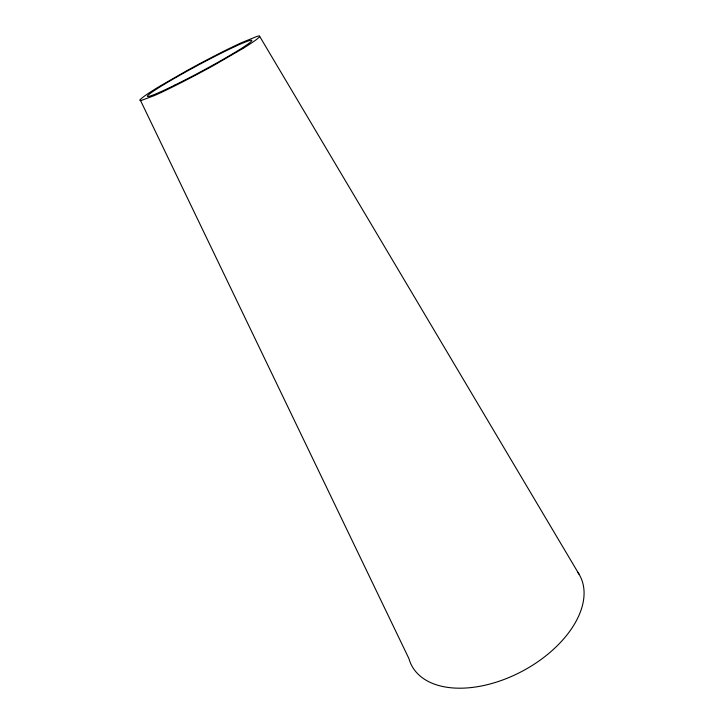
<?xml version="1.0" encoding="UTF-8"?>
<svg xmlns="http://www.w3.org/2000/svg" width="724" height="724" viewBox="0 0 724 724"><rect width="100%" height="100%" fill="white"/><g stroke="black" fill="none" stroke-linecap="round" stroke-linejoin="round"><path stroke-width="1.09" d="M259.572 36.2L579.028 574.186M140.175 99.776L408.951 658.65A95.351 57.006 -28.2 0 0 519.923 672.442A95.351 57.006 -28.2 0 0 577.879 572.403M242.793 48.553L214.639 64.861A67.097 4 -28.2 0 1 154.692 95.45L140.936 100.582A69.504 4.145 -28.2 0 1 160.23 85.966L186.403 70.943A66.916 3.982 -28.2 0 1 241.282 42.797L257.02 36.381A69.441 4.136 -28.2 0 1 242.784 48.553M174.964 85.034A59.142 3.52 -28.2 0 0 251.771 40.399A59.142 3.52 -28.2 0 0 172.212 79.586A59.142 3.52 -28.2 0 0 174.964 85.034"/></g></svg>
